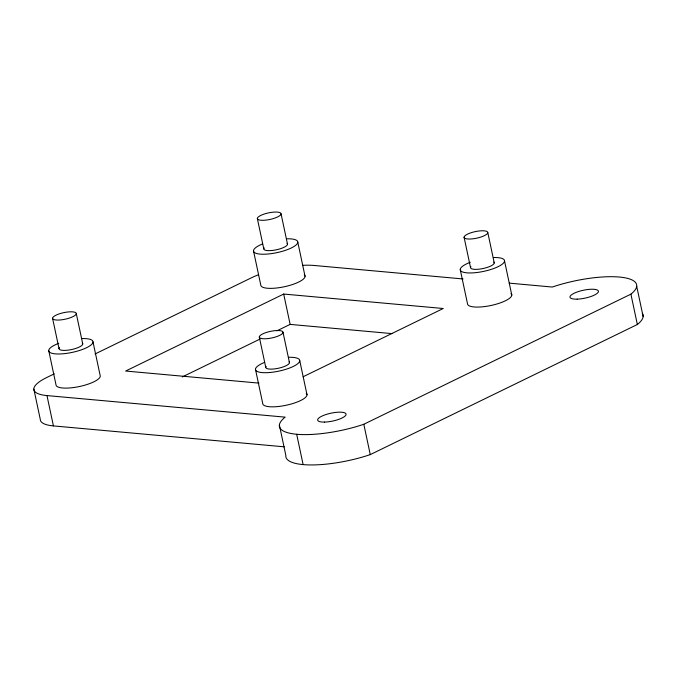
<?xml version="1.0" encoding="UTF-8"?>
<svg xmlns="http://www.w3.org/2000/svg" width="677" height="677" viewBox="0 0 677 677"><rect width="100%" height="100%" fill="white"/><g stroke="black" fill="none" stroke-linecap="round" stroke-linejoin="round"><path stroke-width="1.02" d="M54.253 373.856L46.671 377.546A45.19 12.533 -12 0 0 46.967 395.58L53.415 425.909L284.264 446.82M95.017 353.995L251.446 277.79A45.19 12.533 -12 0 1 258.606 274.701M303.178 376.725L443.232 308.5L283.688 294.055L125.651 371.038L258.961 383.114M182.257 376.945L259.85 339.143M276.885 330.841L290.137 324.393L391.949 333.609M46.967 395.58L285.161 417.15A59.72 16.561 -12 0 0 296.67 434.262A59.72 16.561 -12 0 0 363.811 424.267L630.905 294.156A59.72 16.561 -12 0 0 619.404 277.045A59.72 16.561 -12 0 0 552.263 287.04L509.239 283.138M279.373 425.012L285.821 455.35A59.72 16.561 -12 0 0 370.26 454.606L637.353 324.495A59.72 16.561 -12 0 0 642.346 313.307M463.068 278.958L314.06 265.46A45.19 12.533 -12 0 0 302.814 265.325M636.702 286.295L643.15 316.624M630.905 294.156L637.353 324.495M504.526 260.882L511.778 295.011M487.795 232.566A12.101 3.36 -12 0 1 470.058 239.032A12.101 3.36 -12 0 1 469.956 233.116A12.101 3.36 -12 0 1 487.795 232.566L494.244 262.904M464.075 237.238L470.523 267.576M460.242 269.598L467.494 303.728A22.595 6.262 -12 0 0 492.636 305.115A22.595 6.262 -12 0 0 511 293.505M363.811 424.267L370.26 454.606M297.787 242.154L305.039 276.284M281.057 213.847A12.101 3.36 -12 0 1 263.319 220.304A12.101 3.36 -12 0 1 263.218 214.389A12.101 3.36 -12 0 1 281.057 213.847L287.505 244.177M299.75 360.629L307.003 394.759M283.688 294.055L290.137 324.393M283.028 332.322A12.101 3.36 -12 0 1 265.282 338.779A12.101 3.36 -12 0 1 265.181 332.864A12.101 3.36 -12 0 1 283.028 332.322L289.468 362.66M257.336 218.519L263.785 248.848M296.67 434.262L303.118 464.6M253.511 250.879L260.763 285A22.595 6.262 -12 0 0 285.897 286.396A22.595 6.262 -12 0 0 304.261 274.786M259.299 336.994L265.748 367.332M255.474 369.354L262.727 403.475A22.595 6.262 -12 0 0 287.86 404.871A22.595 6.262 -12 0 0 306.224 393.261M93.011 341.91L100.272 376.04A22.595 6.262 -12 0 1 78.236 386.77A22.595 6.262 -12 0 1 55.988 384.756L48.736 350.627M76.289 313.595A12.101 3.36 -12 0 1 58.544 320.06A12.101 3.36 -12 0 1 58.45 314.145A12.101 3.36 -12 0 1 76.289 313.595L82.738 343.933M52.569 318.266L59.017 348.604M33.85 389.114L40.298 419.452A45.19 12.533 -12 0 0 53.415 425.909M286.625 238.812A22.595 6.262 -12 0 1 293.158 247.003A22.595 6.262 -12 0 1 259.79 254.078A22.595 6.262 -12 0 1 262.549 243.923M287.09 243.373A12.101 3.36 -12 0 1 275.708 249.931A12.101 3.36 -12 0 1 264.174 247.892M81.858 338.568A22.595 6.262 -12 0 1 88.145 346.895A22.595 6.262 -12 0 1 54.49 353.775A22.595 6.262 -12 0 1 58.738 343.298M82.315 343.129A12.101 3.36 -12 0 1 70.933 349.687A12.101 3.36 -12 0 1 59.407 347.639M288.588 357.295A22.595 6.262 -12 0 1 295.121 365.478A22.595 6.262 -12 0 1 261.754 372.553A22.595 6.262 -12 0 1 264.512 362.398M289.054 361.856A12.101 3.36 -12 0 1 277.672 368.406A12.101 3.36 -12 0 1 266.137 366.367M493.364 257.539A22.595 6.262 -12 0 1 499.651 265.866A22.595 6.262 -12 0 1 465.996 272.746A22.595 6.262 -12 0 1 470.244 262.27M493.829 262.101A12.101 3.36 -12 0 1 482.439 268.651A12.101 3.36 -12 0 1 470.913 266.611M324.596 422.076A14.522 4.028 -12 0 0 346.091 414.383A14.522 4.028 -12 0 0 324.892 414.899A14.522 4.028 -12 0 0 324.596 422.076M577.151 299.141A14.522 4.028 -12 0 0 598.443 291.389A14.522 4.028 -12 0 0 577.032 292.041A14.522 4.028 -12 0 0 577.151 299.141"/></g></svg>
